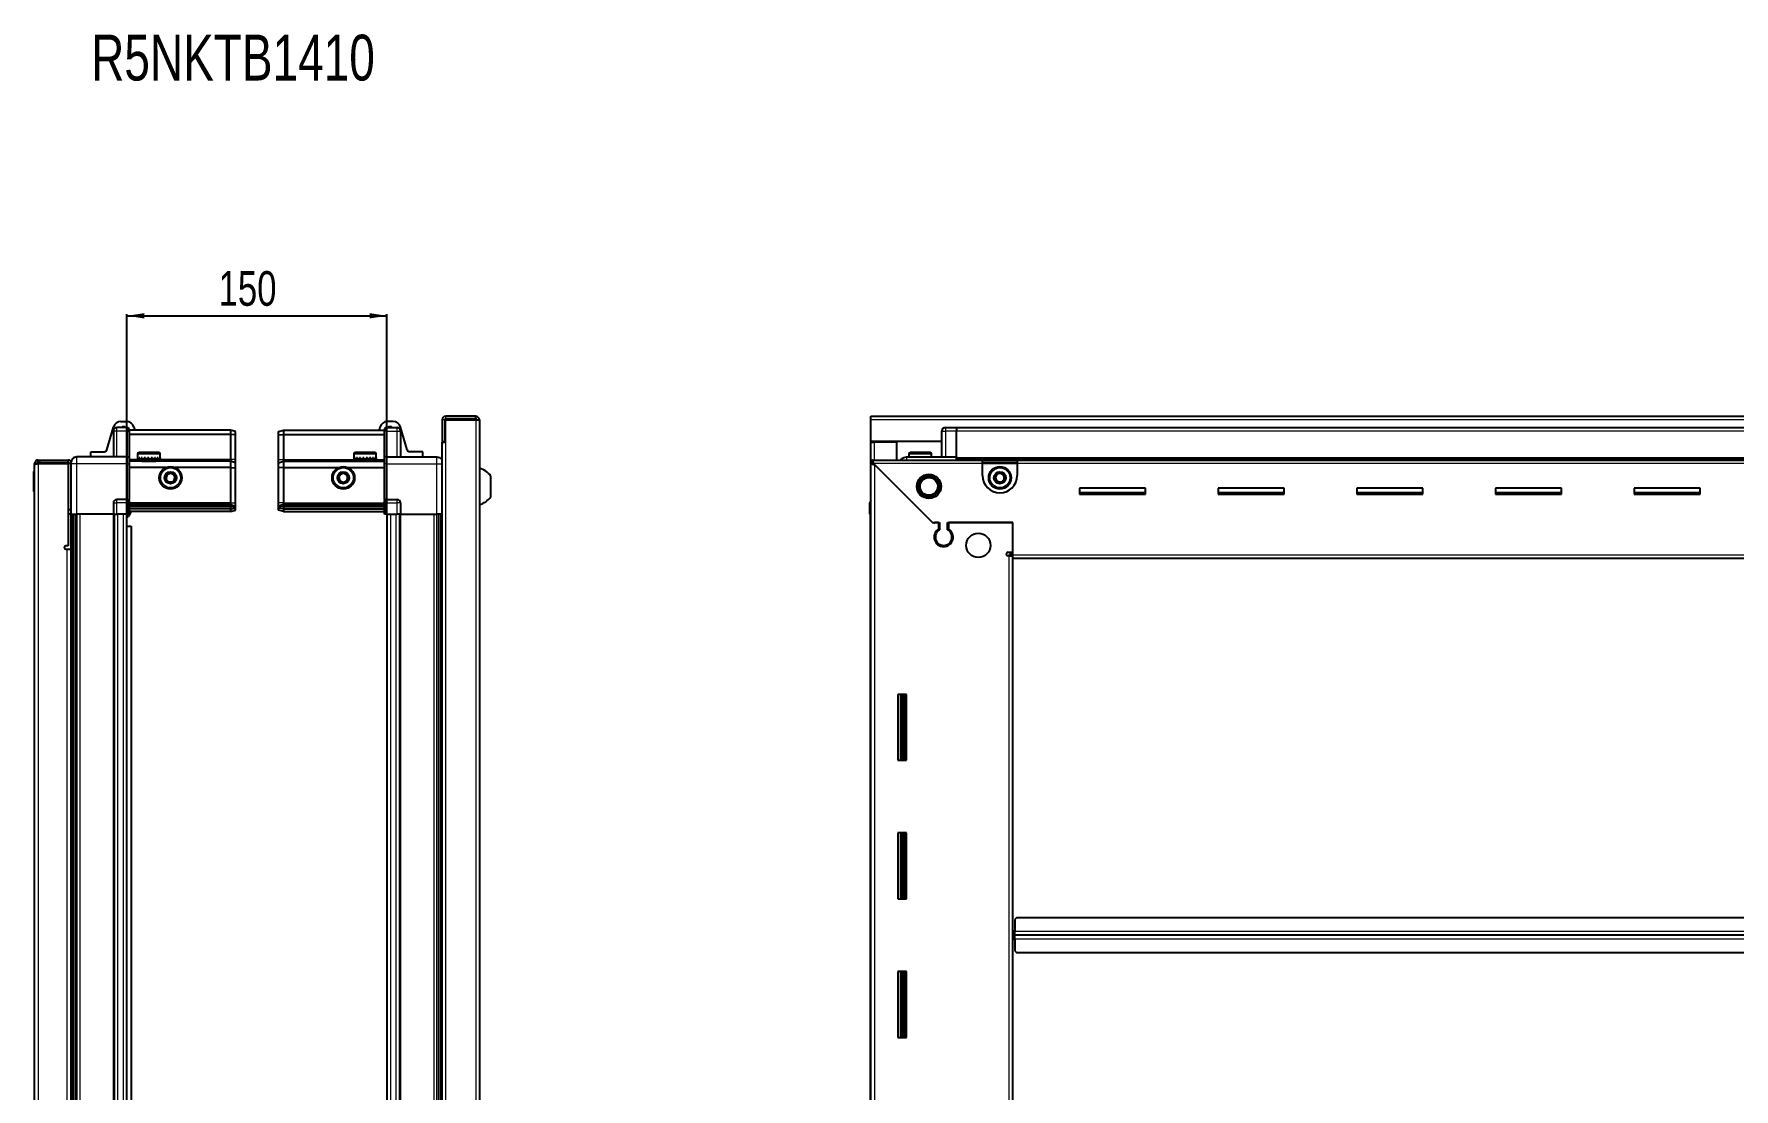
# Model space of a CAD drawing. Header units: millimetres. Extents: x 1219 to 4961, y 106 to 1896.
# Drawn here: x 3003 to 3984, y 1288 to 1896 of the extents above; entities that cross this region are included whole.
import ezdxf

# ---------------------------------------------------------------- set-up
doc = ezdxf.new("R2010")
doc.units = ezdxf.units.MM
doc.layers.add('FORMAT', color=7, linetype='Continuous')
doc.styles.add('SLDTEXTSTYLE0', font='TXT', dxfattribs={"width": 0.75})
doc.dimstyles.new('SLDDIMSTYLE0', dxfattribs={"dimtxt": 20, "dimasz": 10, "dimexe": 0, "dimexo": 0.0625, "dimgap": 5, "dimtad": 2, "dimdec": 1, "dimrnd": 1e-09, "dimzin": 12, "dimdsep": 46, "dimtxsty": 'SLDTEXTSTYLE0', "dimsah": 1, "dimcen": 0.09, "dimadec": 0, "dimazin": 3, "dimtfac": 1, "dimtofl": 0, "dimtmove": 0, "dimatfit": 3, "dimfxl": 0, "dimfrac": 2, "dimtolj": 1, "dimtzin": 12, "dimarcsym": 0})

# ---------------------------------------------------------------- blocks, each defined once
blk = doc.blocks.new('_D_6')
at = {"layer": 'FORMAT'}
for p, q in [((3056.46, 1619.33), (3056.46, 1734.82)), ((3056.46, 1733.82), (3206.46, 1733.82)), ((3206.46, 1619.33), (3206.46, 1734.82))]:
    blk.add_line(p, q, dxfattribs=at)
for points in [[(3056.46, 1733.82), (3066.46, 1732.28), (3066.46, 1735.36)], [(3206.46, 1733.82), (3196.46, 1735.36), (3196.46, 1732.28)]]:
    blk.add_solid(points, dxfattribs=at)
at = {"layer": 'FORMAT', "insert": (3109.29, 1759.6), "char_height": 20, "attachment_point": 1, "style": 'SLDTEXTSTYLE0'}
blk.add_mtext('150', dxfattribs=at)

msp = doc.modelspace()

# ---------------------------------------------------------------- linework, layer by layer
at = {"color": 7, "linetype": 'Continuous', "lineweight": 25}
for p, q in [((3044.83, 1656.41), (3048.6, 1669.56)), ((3056.61, 1669.32), (3050.61, 1669.32)), ((3052.93, 1672.82), (3056.15, 1672.82)), ((3056.61, 1669.32), (3056.95, 1669.32)), ((3056.61, 1669.32), (3056.61, 1667.32)), ((3057.81, 1668.82), (3056.95, 1669.32)), ((3057.81, 1667.32), (3057.81, 1668.82)), ((3116.11, 1667.82), (3057.81, 1667.82)), ((3060.48, 1669.56), (3060.98, 1667.82)), ((3116.11, 1667.82), (3116.11, 1665.32)), ((3119.11, 1667.02), (3116.11, 1667.82)), ((3143.81, 1667.02), (3146.81, 1667.82)), ((3146.81, 1667.82), (3146.81, 1665.32)), ((3146.81, 1667.82), (3205.11, 1667.82)), ((3202.44, 1669.56), (3201.95, 1667.82)), ((3205.98, 1669.32), (3205.11, 1668.82)), ((3205.11, 1668.82), (3205.11, 1667.32)), ((3206.31, 1669.32), (3205.98, 1669.32)), ((3206.31, 1667.32), (3206.31, 1669.32)), ((3206.31, 1669.32), (3212.31, 1669.32)), ((3210, 1672.82), (3206.77, 1672.82)), ((3218.09, 1656.41), (3214.32, 1669.56)), ((3238.31, 1673.72), (3238.31, 1661.32)), ((3239.81, 1673.72), (3239.81, 1661.32)), ((3240.31, 1660.82), (3240.31, 1673.72)), ((3240.31, 1673.72), (3257.71, 1673.72)), ((3257.71, 1675.82), (3240.41, 1675.82)), ((3257.71, 1674.32), (3240.41, 1674.32)), ((3257.71, 1674.32), (3257.71, 1675.82)), ((3257.71, 1673.72), (3259.81, 1673.72)), ((3259.81, 1673.72), (3259.81, 678.92)), ((3485.71, 1673.72), (3485.71, 1675.82)), ((3485.71, 1675.82), (4884.71, 1675.82)), ((3485.71, 1661.32), (3485.71, 1673.72)), ((3527.39, 1668.82), (3527.39, 1668.82)), ((3528.71, 1669.32), (3535.21, 1669.32)), ((3528.71, 1669.32), (3535.21, 1669.32)), ((3535.21, 1669.32), (3535.21, 1669.32)), ((3535.21, 1669.32), (3535.21, 1669.32)), ((3535.21, 1669.32), (3535.21, 1667.32)), ((4175.21, 1669.17), (3535.21, 1669.17)), ((3048.61, 1667.32), (3048.61, 1652.32)), ((3056.61, 1652.52), (3056.61, 1667.32)), ((3056.61, 1652.52), (3056.61, 1667.32)), ((3057.81, 1667.32), (3057.81, 1652.52)), ((3116.11, 1665.32), (3057.81, 1665.32)), ((3116.11, 1665.32), (3116.11, 1650.82)), ((3119.11, 1665.17), (3116.11, 1665.32)), ((3119.11, 1665.17), (3119.11, 1667.02)), ((3119.11, 1650.82), (3119.11, 1665.17)), ((3143.81, 1665.17), (3143.81, 1667.02)), ((3143.81, 1665.17), (3146.81, 1665.32)), ((3143.81, 1650.82), (3143.81, 1665.17)), ((3146.81, 1665.32), (3146.81, 1650.82)), ((3146.81, 1665.32), (3205.11, 1665.32)), ((3205.11, 1652.52), (3205.11, 1667.32)), ((3206.31, 1667.32), (3206.31, 1652.52)), ((3214.31, 1667.32), (3214.31, 1652.32)), ((3238.21, 1660.82), (3238.21, 691.82)), ((3238.21, 1660.82), (3240.31, 1660.82)), ((3238.31, 1661.32), (3239.81, 1661.32)), ((3526.71, 1661.32), (3485.71, 1661.32)), ((3485.71, 1660.82), (3485.71, 1661.32)), ((3485.71, 1660.82), (3487.81, 1660.82)), ((3485.71, 1650.57), (3485.71, 1660.82)), ((3487.21, 1660.82), (3487.21, 1661.32)), ((3500.71, 1660.82), (3487.81, 1660.82)), ((3500.71, 1650.57), (3500.71, 1660.82)), ((3526.71, 1652.32), (3526.71, 1667.32)), ((3535.21, 1652.32), (3535.21, 1667.32)), ((3004.61, 1648.47), (3003.11, 1648.47)), ((3003.11, 1647.97), (3003.11, 1648.47)), ((3005.21, 1649.07), (3005.21, 1650.57)), ((3005.21, 1650.57), (3006.11, 1650.57)), ((3005.21, 1649.07), (3006.11, 1649.07)), ((3005.21, 1648.57), (3022.61, 1648.57)), ((3006.11, 1650.57), (3022.61, 1650.57)), ((3006.11, 1649.07), (3006.11, 1650.57)), ((3006.11, 1649.07), (3022.61, 1649.07)), ((3022.61, 1649.07), (3022.61, 1650.57)), ((3024.11, 1648.57), (3022.61, 1648.57)), ((3022.61, 1648.57), (3022.61, 1601.07)), ((3024.11, 1648.32), (3024.11, 1619.32)), ((3056.61, 1652.32), (3027.61, 1652.32)), ((3035.66, 1652.32), (3035.66, 1655.32)), ((3035.66, 1655.32), (3043.39, 1655.32)), ((3056.61, 1652.32), (3056.61, 1652.52)), ((3056.61, 1652.32), (3057.81, 1652.32)), ((3056.61, 1648.32), (3056.61, 1652.32)), ((3056.61, 1628.02), (3056.61, 1648.32)), ((3057.81, 1652.52), (3057.81, 1652.32)), ((3057.81, 1652.32), (3057.81, 1648.32)), ((3116.11, 1649.82), (3057.81, 1649.82)), ((3057.81, 1648.32), (3057.81, 1628.02)), ((3062.61, 1654.22), (3062.61, 1651.82)), ((3062.61, 1651.82), (3062.61, 1651.32)), ((3062.61, 1651.32), (3062.75, 1651.32)), ((3062.94, 1651.82), (3062.75, 1651.82)), ((3062.75, 1651.82), (3062.75, 1651.32)), ((3062.75, 1651.32), (3062.94, 1651.32)), ((3062.94, 1651.82), (3062.94, 1651.32)), ((3062.94, 1651.32), (3063.46, 1651.32)), ((3063.41, 1655.02), (3070.58, 1655.02)), ((3063.86, 1651.82), (3063.46, 1651.82)), ((3063.46, 1651.82), (3063.46, 1651.32)), ((3063.46, 1651.32), (3063.86, 1651.32)), ((3063.86, 1651.82), (3063.86, 1651.32)), ((3063.86, 1651.32), (3064.73, 1651.32)), ((3064.71, 1651.32), (3064.71, 1651.22)), ((3064.71, 1651.22), (3073.51, 1651.22)), ((3065.31, 1651.82), (3064.73, 1651.82)), ((3064.73, 1651.82), (3064.73, 1651.32)), ((3064.73, 1651.32), (3065.31, 1651.32)), ((3065.11, 1650.82), (3065.8, 1650.34)), ((3065.11, 1650.82), (3070.14, 1650.82)), ((3065.8, 1650.34), (3065.11, 1649.86)), ((3065.11, 1649.86), (3065.11, 1649.82)), ((3065.11, 1649.86), (3070.14, 1649.86)), ((3065.31, 1651.82), (3065.31, 1651.32)), ((3065.31, 1651.32), (3066.43, 1651.32)), ((3065.8, 1650.34), (3069.96, 1650.34)), ((3067.12, 1651.82), (3066.43, 1651.82)), ((3066.43, 1651.82), (3066.43, 1651.32)), ((3066.43, 1651.32), (3067.12, 1651.32)), ((3067.12, 1651.82), (3067.12, 1651.32)), ((3067.12, 1651.32), (3068.39, 1651.32)), ((3069.13, 1651.82), (3068.39, 1651.82)), ((3068.39, 1651.82), (3068.39, 1651.32)), ((3068.39, 1651.32), (3068.63, 1651.32)), ((3068.63, 1651.82), (3068.63, 1651.32)), ((3069.12, 1651.82), (3069.12, 1651.32)), ((3069.12, 1651.32), (3069.13, 1651.32)), ((3069.13, 1651.82), (3069.13, 1651.32)), ((3069.13, 1651.32), (3070.43, 1651.32)), ((3069.96, 1650.34), (3072.42, 1650.34)), ((3070.14, 1650.82), (3073.11, 1650.82)), ((3070.14, 1649.86), (3073.11, 1649.86)), ((3071.14, 1651.82), (3070.43, 1651.82)), ((3070.43, 1651.82), (3070.43, 1651.32)), ((3070.48, 1651.82), (3070.48, 1651.32)), ((3070.48, 1651.32), (3071.14, 1651.32)), ((3070.58, 1655.02), (3074.81, 1655.02)), ((3071.14, 1651.82), (3071.14, 1651.32)), ((3071.14, 1651.32), (3072.33, 1651.32)), ((3072.95, 1651.82), (3072.33, 1651.82)), ((3072.33, 1651.82), (3072.33, 1651.32)), ((3072.33, 1651.32), (3072.95, 1651.32)), ((3072.42, 1650.34), (3073.11, 1650.82)), ((3073.11, 1649.86), (3072.42, 1650.34)), ((3072.95, 1651.82), (3072.95, 1651.32)), ((3072.95, 1651.32), (3073.92, 1651.32)), ((3073.11, 1649.82), (3073.11, 1649.86)), ((3073.51, 1651.22), (3073.51, 1651.32)), ((3074.38, 1651.82), (3073.92, 1651.82)), ((3073.92, 1651.82), (3073.92, 1651.32)), ((3073.92, 1651.32), (3074.38, 1651.32)), ((3074.38, 1651.82), (3074.38, 1651.32)), ((3074.38, 1651.32), (3075.03, 1651.32)), ((3075.3, 1651.82), (3075.03, 1651.82)), ((3075.03, 1651.82), (3075.03, 1651.32)), ((3075.03, 1651.32), (3075.3, 1651.32)), ((3075.3, 1651.82), (3075.3, 1651.32)), ((3075.3, 1651.32), (3075.57, 1651.32)), ((3075.61, 1651.82), (3075.57, 1651.82)), ((3075.57, 1651.82), (3075.57, 1651.32)), ((3075.57, 1651.32), (3075.61, 1651.32)), ((3075.61, 1651.82), (3075.61, 1654.22)), ((3075.61, 1651.82), (3075.61, 1651.32)), ((3116.11, 1650.82), (3116.11, 1649.82)), ((3116.11, 1649.82), (3116.11, 1646.32)), ((3119.11, 1649.02), (3116.11, 1649.82)), ((3119.11, 1649.02), (3119.11, 1650.82)), ((3119.11, 1645.99), (3119.11, 1649.02)), ((3143.81, 1649.02), (3143.81, 1650.82)), ((3143.81, 1649.02), (3146.81, 1649.82)), ((3143.81, 1645.99), (3143.81, 1649.02)), ((3146.81, 1650.82), (3146.81, 1649.82)), ((3146.81, 1649.82), (3146.81, 1646.32)), ((3146.81, 1649.82), (3205.11, 1649.82)), ((3187.31, 1654.22), (3187.31, 1651.32)), ((3187.31, 1651.32), (3187.35, 1651.32)), ((3187.47, 1651.82), (3187.35, 1651.82)), ((3187.35, 1651.82), (3187.35, 1651.32)), ((3187.35, 1651.32), (3187.47, 1651.32)), ((3187.47, 1651.82), (3187.47, 1651.32)), ((3187.47, 1651.32), (3187.88, 1651.32)), ((3188.22, 1651.82), (3187.88, 1651.82)), ((3187.88, 1651.82), (3187.88, 1651.32)), ((3187.88, 1651.32), (3188.22, 1651.32)), ((3188.11, 1655.02), (3199.51, 1655.02)), ((3188.22, 1651.82), (3188.22, 1651.32)), ((3188.22, 1651.32), (3188.99, 1651.32)), ((3189.52, 1651.82), (3188.99, 1651.82)), ((3188.99, 1651.82), (3188.99, 1651.32)), ((3188.99, 1651.32), (3189.52, 1651.32)), ((3189.41, 1651.32), (3189.41, 1651.22)), ((3189.41, 1651.22), (3198.21, 1651.22)), ((3189.52, 1651.82), (3189.52, 1651.32)), ((3189.52, 1651.32), (3190.57, 1651.32)), ((3189.81, 1650.82), (3190.5, 1650.34)), ((3189.81, 1650.82), (3197.81, 1650.82)), ((3190.5, 1650.34), (3189.81, 1649.86)), ((3189.81, 1649.86), (3189.81, 1649.82)), ((3189.81, 1649.86), (3197.81, 1649.86)), ((3190.5, 1650.34), (3197.12, 1650.34)), ((3191.23, 1651.82), (3190.57, 1651.82)), ((3190.57, 1651.82), (3190.57, 1651.32)), ((3190.57, 1651.32), (3191.23, 1651.32)), ((3191.23, 1651.82), (3191.23, 1651.32)), ((3191.23, 1651.32), (3192.47, 1651.32)), ((3193.2, 1651.82), (3192.47, 1651.82)), ((3192.47, 1651.82), (3192.47, 1651.32)), ((3192.47, 1651.32), (3192.91, 1651.32)), ((3192.91, 1651.82), (3192.91, 1651.32)), ((3193.2, 1651.82), (3193.2, 1651.32)), ((3193.2, 1651.32), (3194.5, 1651.32)), ((3195.23, 1651.82), (3194.5, 1651.82)), ((3194.5, 1651.82), (3194.5, 1651.32)), ((3194.77, 1651.82), (3194.77, 1651.32)), ((3194.77, 1651.32), (3195.23, 1651.32)), ((3195.23, 1651.82), (3195.23, 1651.32)), ((3195.23, 1651.32), (3196.47, 1651.32)), ((3197.12, 1651.82), (3196.47, 1651.82)), ((3196.47, 1651.82), (3196.47, 1651.32)), ((3196.47, 1651.32), (3197.12, 1651.32)), ((3197.12, 1651.82), (3197.12, 1651.32)), ((3197.12, 1651.32), (3198.17, 1651.32)), ((3197.12, 1650.34), (3197.81, 1650.82)), ((3197.81, 1649.86), (3197.12, 1650.34)), ((3197.81, 1649.82), (3197.81, 1649.86)), ((3198.69, 1651.82), (3198.17, 1651.82)), ((3198.17, 1651.82), (3198.17, 1651.32)), ((3198.17, 1651.32), (3198.69, 1651.32)), ((3198.21, 1651.22), (3198.21, 1651.32)), ((3198.69, 1651.82), (3198.69, 1651.32)), ((3198.69, 1651.32), (3199.45, 1651.32)), ((3199.78, 1651.82), (3199.45, 1651.82)), ((3199.45, 1651.82), (3199.45, 1651.32)), ((3199.45, 1651.32), (3199.78, 1651.32)), ((3199.78, 1651.82), (3199.78, 1651.32)), ((3199.78, 1651.32), (3200.17, 1651.32)), ((3200.28, 1651.82), (3200.17, 1651.82)), ((3200.17, 1651.82), (3200.17, 1651.32)), ((3200.17, 1651.32), (3200.28, 1651.32)), ((3200.28, 1651.82), (3200.28, 1651.32)), ((3200.28, 1651.32), (3200.31, 1651.32)), ((3200.31, 1651.32), (3200.31, 1654.22)), ((3205.11, 1652.32), (3205.11, 1652.52)), ((3206.31, 1652.32), (3205.11, 1652.32)), ((3205.11, 1648.32), (3205.11, 1652.32)), ((3205.11, 1628.02), (3205.11, 1648.32)), ((3206.31, 1652.52), (3206.31, 1652.32)), ((3206.31, 1652.32), (3206.31, 1648.32)), ((3206.31, 1652.32), (3235.31, 1652.32)), ((3206.31, 1648.32), (3206.31, 1628.02)), ((3227.26, 1655.32), (3219.53, 1655.32)), ((3227.26, 1652.32), (3227.26, 1655.32)), ((3485.71, 1649.07), (3485.71, 1650.57)), ((3485.71, 1650.57), (3486.71, 1650.57)), ((3485.71, 1648.57), (3485.71, 1649.07)), ((3485.71, 1649.07), (3486.71, 1649.07)), ((3485.71, 704.07), (3485.71, 1648.57)), ((3487.21, 1648.57), (3485.71, 1648.57)), ((3486.71, 1650.57), (3550.21, 1650.57)), ((3486.71, 1649.07), (3486.71, 1650.57)), ((3487.31, 1648.47), (3521.21, 1614.57)), ((3506.21, 1652.32), (3535.21, 1652.32)), ((3507.71, 1654.22), (3507.71, 1652.32)), ((3508.51, 1655.02), (3519.91, 1655.02)), ((3520.71, 1652.32), (3520.71, 1654.22)), ((3535.14, 1650.57), (3535.21, 1652.29)), ((3535.21, 1652.32), (3535.21, 1651.82)), ((3535.21, 1651.17), (4835.21, 1651.17)), ((3550.21, 1648.47), (3550.21, 1650.57)), ((3550.21, 1650.57), (3570.21, 1650.57)), ((3550.21, 1649.07), (3570.21, 1649.07)), ((3550.21, 1641.57), (3550.21, 1648.47)), ((3570.21, 1650.57), (4800.21, 1650.57)), ((3570.21, 1650.57), (3570.21, 1648.47)), ((3570.21, 1648.47), (3570.21, 1641.57)), ((3003.11, 1643.96), (3002.81, 1643.96)), ((3002.81, 1632.39), (3002.81, 1643.96)), ((3003.11, 704.67), (3003.11, 1647.97)), ((3079.11, 1646.32), (3057.81, 1646.32)), ((3116.11, 1646.32), (3084.11, 1646.32)), ((3116.11, 1646.32), (3116.11, 1625.82)), ((3116.11, 1646.32), (3119.11, 1645.99)), ((3119.11, 1625.82), (3119.11, 1645.99)), ((3146.81, 1646.32), (3143.81, 1645.99)), ((3143.81, 1625.82), (3143.81, 1645.99)), ((3146.81, 1646.32), (3146.81, 1625.82)), ((3146.81, 1646.32), (3178.81, 1646.32)), ((3183.81, 1646.32), (3205.11, 1646.32)), ((3266.41, 1629.32), (3266.41, 1641.32)), ((3521.91, 1613.87), (3487.81, 1647.97)), ((3002.81, 1632.39), (3003.11, 1632.39)), ((3644.21, 1634.32), (3606.21, 1634.32)), ((3606.21, 1634.32), (3606.21, 1630.82)), ((3644.21, 1631.57), (3606.21, 1631.57)), ((3606.21, 1630.82), (3644.21, 1630.82)), ((3644.21, 1630.82), (3644.21, 1634.32)), ((3724.21, 1634.32), (3686.21, 1634.32)), ((3686.21, 1634.32), (3686.21, 1630.82)), ((3724.21, 1631.57), (3686.21, 1631.57)), ((3686.21, 1630.82), (3724.21, 1630.82)), ((3724.21, 1630.82), (3724.21, 1634.32)), ((3804.21, 1634.32), (3766.21, 1634.32)), ((3766.21, 1634.32), (3766.21, 1630.82)), ((3804.21, 1631.57), (3766.21, 1631.57)), ((3766.21, 1630.82), (3804.21, 1630.82)), ((3804.21, 1630.82), (3804.21, 1634.32)), ((3884.21, 1634.32), (3846.21, 1634.32)), ((3846.21, 1634.32), (3846.21, 1630.82)), ((3884.21, 1631.57), (3846.21, 1631.57)), ((3846.21, 1630.82), (3884.21, 1630.82)), ((3884.21, 1630.82), (3884.21, 1634.32)), ((3964.21, 1634.32), (3926.21, 1634.32)), ((3926.21, 1634.32), (3926.21, 1630.82)), ((3964.21, 1631.57), (3926.21, 1631.57)), ((3926.21, 1630.82), (3964.21, 1630.82)), ((3964.21, 1630.82), (3964.21, 1634.32)), ((3022.61, 1622.07), (3024.11, 1622.07)), ((3024.11, 1619.32), (3022.61, 1619.32)), ((3024.76, 733.32), (3024.76, 1619.32)), ((3026.55, 1619.32), (3026.55, 733.32)), ((3026.59, 1619.32), (3026.59, 733.32)), ((3048.61, 1619.32), (3027.61, 1619.32)), ((3048.61, 1625.82), (3048.61, 1619.32)), ((3048.61, 1619.32), (3050.61, 1619.32)), ((3049.26, 733.32), (3049.26, 1619.32)), ((3056.61, 1627.82), (3050.61, 1627.82)), ((3056.61, 1619.32), (3050.61, 1619.32)), ((3056.46, 733.32), (3056.46, 1619.32)), ((3056.61, 1627.82), (3056.61, 1628.02)), ((3056.61, 1627.82), (3056.61, 1625.82)), ((3056.61, 1627.82), (3057.81, 1627.82)), ((3056.61, 1619.32), (3056.61, 1625.82)), ((3056.61, 1619.32), (3056.61, 1625.82)), ((3056.61, 1619.32), (3056.95, 1619.32)), ((3056.61, 1619.32), (3056.61, 1619.32)), ((3056.95, 1619.32), (3056.95, 1625.82)), ((3057.81, 1619.32), (3056.95, 1619.32)), ((3056.95, 1619.32), (3056.95, 1619.32)), ((3057.81, 1628.02), (3057.81, 1627.82)), ((3057.81, 1627.15), (3057.81, 1627.82)), ((3057.81, 1627.15), (3057.81, 1619.32)), ((3116.11, 1624.82), (3057.81, 1624.82)), ((3116.11, 1623.82), (3057.81, 1623.82)), ((3116.11, 1622.32), (3057.81, 1622.32)), ((3116.11, 1620.82), (3057.81, 1620.82)), ((3116.11, 1625.82), (3116.11, 1624.82)), ((3116.11, 1624.82), (3116.11, 1623.82)), ((3116.11, 1624.82), (3119.11, 1624.02)), ((3116.11, 1623.82), (3116.11, 1622.32)), ((3116.11, 1623.82), (3119.11, 1623.28)), ((3116.11, 1622.32), (3119.11, 1622.78)), ((3116.11, 1622.32), (3116.11, 1620.82)), ((3116.11, 1620.82), (3119.11, 1621.63)), ((3119.11, 1624.02), (3119.11, 1625.82)), ((3119.11, 1623.28), (3119.11, 1624.02)), ((3119.11, 1622.78), (3119.11, 1623.28)), ((3119.11, 1621.63), (3119.11, 1622.78)), ((3143.81, 1624.02), (3143.81, 1625.82)), ((3146.81, 1624.82), (3143.81, 1624.02)), ((3143.81, 1623.28), (3143.81, 1624.02)), ((3146.81, 1623.82), (3143.81, 1623.28)), ((3143.81, 1622.78), (3143.81, 1623.28)), ((3143.81, 1621.63), (3143.81, 1622.78)), ((3146.81, 1622.32), (3143.81, 1622.78)), ((3146.81, 1620.82), (3143.81, 1621.63)), ((3146.81, 1625.82), (3146.81, 1624.82)), ((3146.81, 1624.82), (3146.81, 1623.82)), ((3146.81, 1624.82), (3205.11, 1624.82)), ((3146.81, 1623.82), (3205.11, 1623.82)), ((3146.81, 1623.82), (3146.81, 1622.32)), ((3146.81, 1622.32), (3146.81, 1620.82)), ((3146.81, 1622.32), (3205.11, 1622.32)), ((3146.81, 1620.82), (3205.11, 1620.82)), ((3205.11, 1627.82), (3205.11, 1628.02)), ((3206.31, 1627.82), (3205.11, 1627.82)), ((3205.11, 1627.82), (3205.11, 1627.15)), ((3205.11, 1619.32), (3205.11, 1627.15)), ((3205.98, 1619.32), (3205.11, 1619.32)), ((3205.98, 1625.82), (3205.98, 1619.32)), ((3206.31, 1619.32), (3205.98, 1619.32)), ((3206.31, 1628.02), (3206.31, 1627.82)), ((3206.31, 1625.82), (3206.31, 1627.82)), ((3206.31, 1627.82), (3212.31, 1627.82)), ((3206.31, 1625.82), (3206.31, 1627.82)), ((3206.31, 1625.82), (3206.31, 1619.32)), ((3206.31, 1619.32), (3212.31, 1619.32)), ((3206.46, 1619.32), (3206.46, 733.32)), ((3214.31, 1619.32), (3212.31, 1619.32)), ((3213.66, 1619.32), (3213.66, 733.32)), ((3214.31, 1625.82), (3214.31, 1619.32)), ((3214.31, 1619.32), (3235.31, 1619.32)), ((3236.33, 733.32), (3236.33, 1619.32)), ((3236.37, 733.32), (3236.37, 1619.32)), ((3238.16, 1619.32), (3238.16, 733.32)), ((3485.21, 1625.82), (3485.21, 1619.32)), ((3485.21, 1619.32), (3485.21, 1625.82)), ((3485.21, 1619.32), (3485.21, 1619.32)), ((3485.71, 1619.32), (3485.21, 1619.32)), ((3485.36, 1619.32), (3485.36, 733.32)), ((3056.46, 1612.32), (3058.96, 1612.32)), ((3058.96, 1612.32), (3058.96, 738.82)), ((3521.21, 1614.57), (3525.41, 1614.57)), ((3522.61, 1614.57), (3521.91, 1613.87)), ((3524.71, 1614.57), (3522.61, 1614.57)), ((3524.71, 1614.57), (3524.71, 1610.68)), ((3525.41, 1614.57), (3525.41, 1610.29)), ((3530.01, 1614.57), (3567.71, 1614.57)), ((3530.01, 1610.29), (3530.01, 1614.57)), ((3530.71, 1610.68), (3530.71, 1614.57)), ((3567.71, 1614.57), (3530.71, 1614.57)), ((3567.71, 1595.92), (3567.71, 1614.57)), ((3567.71, 1597.32), (3567.71, 1614.57)), ((3022.61, 1601.07), (3021.26, 1601.07)), ((3021.26, 1599.07), (3022.01, 1599.07)), ((3022.01, 1599.07), (3024.11, 1599.07)), ((3024.11, 1599.07), (3024.11, 753.57)), ((3525.71, 1601.71), (3525.71, 1600.95)), ((3564.86, 1597.32), (3567.71, 1597.32)), ((3565.61, 1595.32), (3564.86, 1595.32)), ((3565.61, 1595.32), (3567.71, 1595.32)), ((3567.71, 1596.32), (3565.71, 1596.32)), ((3565.71, 1596.32), (3565.71, 1595.32)), ((3567.71, 1593.82), (3567.71, 1595.92)), ((4802.71, 1593.82), (3567.71, 1593.82)), ((3567.71, 758.82), (3567.71, 1593.82)), ((3506.21, 1515.32), (3501.21, 1515.32)), ((3501.21, 1515.32), (3501.21, 1477.32)), ((3503.36, 1477.32), (3503.36, 1515.32)), ((3505.16, 1477.32), (3505.16, 1515.32)), ((3505.19, 1477.32), (3505.19, 1515.32)), ((3506.21, 1477.32), (3506.21, 1515.32)), ((3501.21, 1477.32), (3506.21, 1477.32)), ((3506.21, 1435.32), (3501.21, 1435.32)), ((3501.21, 1435.32), (3501.21, 1397.32)), ((3503.36, 1397.32), (3503.36, 1435.32)), ((3505.16, 1397.32), (3505.16, 1435.32)), ((3505.19, 1397.32), (3505.19, 1435.32)), ((3506.21, 1397.32), (3506.21, 1435.32)), ((3501.21, 1397.32), (3506.21, 1397.32)), ((3569.71, 1386.32), (3568.71, 1385.32)), ((3568.71, 1385.32), (3568.71, 1378.42)), ((4800.71, 1386.32), (3569.71, 1386.32)), ((3568.46, 1376.32), (3567.71, 1376.32)), ((3568.71, 1379.17), (3568.46, 1379.17)), ((3568.46, 1379.17), (3568.46, 1376.32)), ((3568.46, 1376.32), (3568.46, 1373.47)), ((3568.46, 1373.47), (3568.71, 1373.47)), ((3568.71, 1376.32), (3568.71, 1378.42)), ((3568.71, 1374.22), (3568.71, 1376.32)), ((4801.71, 1376.32), (3568.71, 1376.32)), ((3568.71, 1374.22), (3568.71, 1367.32)), ((3568.71, 1367.32), (3569.71, 1366.32)), ((3569.71, 1366.32), (4800.71, 1366.32)), ((3506.21, 1355.32), (3501.21, 1355.32)), ((3501.21, 1355.32), (3501.21, 1317.32)), ((3503.36, 1317.32), (3503.36, 1355.32)), ((3505.16, 1317.32), (3505.16, 1355.32)), ((3505.19, 1317.32), (3505.19, 1355.32)), ((3506.21, 1317.32), (3506.21, 1355.32)), ((3501.21, 1317.32), (3506.21, 1317.32))]:
    msp.add_line(p, q, dxfattribs=at)
at = {"color": 8, "linetype": 'Continuous', "lineweight": 18}
for p, q in [((3050.61, 1667.32), (3050.61, 1669.32)), ((3212.31, 1667.32), (3212.31, 1669.32)), ((3239.81, 1673.72), (3238.31, 1673.72)), ((3240.41, 1674.32), (3240.41, 1675.82)), ((3257.71, 1673.72), (3257.71, 678.92)), ((4884.71, 1673.72), (3485.71, 1673.72)), ((3528.71, 1669.32), (3528.71, 1667.32)), ((3050.61, 1667.32), (3048.61, 1667.32)), ((3050.61, 1652.32), (3050.61, 1667.32)), ((3056.61, 1667.32), (3050.61, 1667.32)), ((3056.61, 1667.32), (3057.81, 1667.32)), ((3206.31, 1667.32), (3205.11, 1667.32)), ((3206.31, 1667.32), (3212.31, 1667.32)), ((3212.31, 1652.32), (3212.31, 1667.32)), ((3212.31, 1667.32), (3214.31, 1667.32)), ((3240.31, 1660.82), (3240.31, 691.82)), ((3487.81, 1660.82), (3487.81, 1661.32)), ((3487.81, 1650.57), (3487.81, 1660.82)), ((3526.71, 1667.32), (3528.71, 1667.32)), ((3528.71, 1667.32), (3528.71, 1652.32)), ((3535.21, 1667.32), (3528.71, 1667.32)), ((4175.21, 1667.17), (3535.21, 1667.17)), ((3005.21, 1648.57), (3005.21, 704.07)), ((3027.61, 1619.32), (3027.61, 1648.32)), ((3056.61, 1648.32), (3027.61, 1648.32)), ((3056.61, 1652.52), (3057.81, 1652.52)), ((3056.61, 1648.32), (3057.81, 1648.32)), ((3065.11, 1650.82), (3057.81, 1650.82)), ((3062.61, 1654.22), (3070.78, 1654.22)), ((3070.78, 1654.22), (3075.61, 1654.22)), ((3116.11, 1650.82), (3073.11, 1650.82)), ((3119.11, 1650.82), (3116.11, 1650.82)), ((3143.81, 1650.82), (3146.81, 1650.82)), ((3146.81, 1650.82), (3189.81, 1650.82)), ((3187.31, 1654.22), (3200.31, 1654.22)), ((3197.81, 1650.82), (3205.11, 1650.82)), ((3205.11, 1652.52), (3206.31, 1652.52)), ((3206.31, 1648.32), (3205.11, 1648.32)), ((3206.31, 1648.32), (3235.31, 1648.32)), ((3235.31, 1619.32), (3235.31, 1648.32)), ((3550.21, 1648.47), (3487.31, 1648.47)), ((3507.71, 1654.22), (3520.71, 1654.22)), ((4175.21, 1651.82), (3535.21, 1651.82)), ((4835.21, 1650.59), (3535.21, 1650.59)), ((3550.21, 1648.47), (3570.21, 1648.47)), ((4800.21, 1648.47), (3570.21, 1648.47)), ((3487.81, 1647.97), (3487.81, 704.67)), ((3024.11, 1599.07), (3024.11, 1619.32)), ((3025.35, 1619.32), (3025.35, 733.32)), ((3027.79, 733.32), (3027.79, 1619.32)), ((3029.21, 1619.32), (3029.21, 733.32)), ((3048.61, 1625.82), (3050.61, 1625.82)), ((3048.61, 733.32), (3048.61, 1619.32)), ((3050.61, 1625.82), (3050.61, 1627.82)), ((3050.61, 1619.32), (3050.61, 1625.82)), ((3056.61, 1625.82), (3050.61, 1625.82)), ((3051.26, 733.32), (3051.26, 1619.32)), ((3054.46, 733.32), (3054.46, 1619.32)), ((3056.61, 1628.02), (3057.81, 1628.02)), ((3056.61, 1625.82), (3056.95, 1625.82)), ((3056.61, 1619.32), (3056.95, 1619.32)), ((3116.11, 1625.82), (3057.81, 1625.82)), ((3116.11, 1625.82), (3119.11, 1625.82)), ((3146.81, 1625.82), (3143.81, 1625.82)), ((3146.81, 1625.82), (3205.11, 1625.82)), ((3205.11, 1628.02), (3206.31, 1628.02)), ((3206.31, 1625.82), (3205.98, 1625.82)), ((3206.31, 1625.82), (3212.31, 1625.82)), ((3208.46, 1619.32), (3208.46, 733.32)), ((3211.66, 1619.32), (3211.66, 733.32)), ((3212.31, 1625.82), (3212.31, 1627.82)), ((3212.31, 1619.32), (3212.31, 1625.82)), ((3214.31, 1625.82), (3212.31, 1625.82)), ((3214.31, 1619.32), (3214.31, 733.32)), ((3233.71, 733.32), (3233.71, 1619.32)), ((3235.13, 1619.32), (3235.13, 733.32)), ((3237.58, 733.32), (3237.58, 1619.32)), ((3485.71, 1625.82), (3485.21, 1625.82)), ((3022.01, 753.57), (3022.01, 1599.07)), ((3565.61, 757.32), (3565.61, 1595.32)), ((3567.71, 1595.92), (4802.71, 1595.92)), ((3502.71, 1515.32), (3502.71, 1477.32)), ((3503.95, 1515.32), (3503.95, 1477.32)), ((3502.71, 1435.32), (3502.71, 1397.32)), ((3503.95, 1435.32), (3503.95, 1397.32)), ((4801.71, 1378.42), (3568.71, 1378.42)), ((3568.71, 1374.22), (4801.71, 1374.22)), ((3502.71, 1355.32), (3502.71, 1317.32)), ((3503.95, 1355.32), (3503.95, 1317.32))]:
    msp.add_line(p, q, dxfattribs=at)
at = {"color": 7, "linetype": 'Continuous', "lineweight": 25}
for centre, radius in [((3081.61, 1640.32), 6.5), ((3081.61, 1640.32), 3.46), ((3181.31, 1640.32), 6.5), ((3181.31, 1640.32), 3.46), ((3519.21, 1635.32), 7), ((3519.21, 1635.32), 6.02), ((3519.21, 1635.32), 5.1), ((3560.21, 1640.32), 6.5), ((3560.21, 1640.32), 3.46), ((3547.71, 1601.32), 7)]:
    msp.add_circle(centre, radius, dxfattribs=at)
at = {"color": 8, "linetype": 'Continuous', "lineweight": 18}
for centre in [(3081.61, 1640.32), (3181.31, 1640.32), (3560.21, 1640.32)]:
    msp.add_circle(centre, 5.7, dxfattribs=at)
at = {"color": 7, "linetype": 'Continuous', "lineweight": 25}
for centre, radius, start, end in [((3052.93, 1668.32), 4.5, 90, 164), ((3050.61, 1667.32), 2, 90, 180), ((3054.56, 1667.92), 1.9, 47.4631, 132.5369), ((3056.15, 1668.32), 4.5, 16, 90), ((3206.77, 1668.32), 4.5, 90, 164), ((3208.36, 1667.92), 1.9, 47.4631, 132.5369), ((3210, 1668.32), 4.5, 16, 90), ((3212.31, 1667.32), 2, 0, 90), ((3240.41, 1673.72), 2.1, 90, 180), ((3240.41, 1673.72), 0.6, 90, 180), ((3257.71, 1673.72), 2.1, 0, 90), ((3257.71, 1673.72), 0.6, 0, 90), ((3528.71, 1667.32), 2, 90, 180), ((3528.71, 1667.32), 2, 90, 131.40962), ((3005.11, 1648.07), 0.5, 90, 117.52901), ((3022.51, 1648.47), 0.6, 9.59407, 90), ((3022.51, 1648.47), 2.1, 32.2369, 87.2706), ((3043.39, 1656.82), 1.5, 270, 344), ((3063.41, 1654.22), 0.8, 90, 180), ((3064.71, 1650.82), 0.4, 0, 90), ((3073.51, 1650.82), 0.4, 90, 180), ((3074.81, 1654.22), 0.8, 0, 90), ((3188.11, 1654.22), 0.8, 90, 180), ((3189.41, 1650.82), 0.4, 0, 90), ((3198.21, 1650.82), 0.4, 90, 180), ((3199.51, 1654.22), 0.8, 0, 90), ((3219.53, 1656.82), 1.5, 196, 270), ((3508.51, 1654.22), 0.8, 90, 180), ((3519.91, 1654.22), 0.8, 0, 90), ((3526.51, 1652.52), 0.2, 270, 0), ((3081.61, 1640.32), 2.5, 161.00659, 221.00659), ((3081.61, 1640.32), 2.5, 101.00659, 161.00659), ((3081.61, 1640.32), 2.5, 221.00659, 281.00659), ((3081.61, 1640.32), 2.5, 41.00659, 101.00659), ((3081.61, 1640.32), 2.5, 281.00659, 341.00659), ((3081.61, 1640.32), 2.5, 341.00659, 41.00659), ((3181.31, 1640.32), 2.5, 120.74103, 180.74103), ((3181.31, 1640.32), 2.5, 180.74103, 240.74103), ((3181.31, 1640.32), 2.5, 60.74103, 120.74103), ((3181.31, 1640.32), 2.5, 0.74103, 60.74103), ((3181.31, 1640.32), 2.5, 300.74103, 0.74103), ((3256.79, 1634.3), 11.91, 36.1266, 75.29965), ((3560.21, 1641.57), 10, 180, 270), ((3560.21, 1640.32), 2.5, 134.01559, 194.01559), ((3560.21, 1640.32), 2.5, 194.01559, 254.01559), ((3560.21, 1640.32), 2.5, 74.01559, 134.01559), ((3560.21, 1640.32), 2.5, 254.01559, 314.01559), ((3560.21, 1641.57), 10, 270, 0), ((3560.21, 1640.32), 2.5, 14.01559, 74.01559), ((3560.21, 1640.32), 2.5, 314.01559, 14.01559), ((3181.31, 1640.32), 2.5, 240.74103, 300.74103), ((3256.79, 1636.35), 11.91, 284.70035, 323.8734), ((3050.61, 1625.82), 2, 90, 180), ((3053.96, 1621.97), 5, 300, 346.70293), ((3212.31, 1625.82), 2, 0, 90), ((3487.21, 1625.82), 2, 138.57492, 180), ((3487.21, 1625.82), 2, 138.59038, 180), ((3527.71, 1606.07), 5.5, 123.05573, 56.94427), ((3527.71, 1606.07), 4.8, 118.63099, 61.36901), ((3021.26, 1600.07), 1, 90, 270), ((3564.86, 1596.32), 1, 90, 270)]:
    msp.add_arc(centre, radius, start, end, dxfattribs=at)
for centre, start_param, end_param in [((3060.41, 1625.82), 2.418858, 3.141593), ((3202.51, 1625.82), 0, 0.722734)]:
    msp.add_ellipse(centre, major_axis=(3.46, 0), ratio=0.57735, start_param=start_param, end_param=end_param, dxfattribs=at)
for points, knots in [([(3005.21, 1650.57), (3004.96, 1650.55), (3004.46, 1650.49), (3003.82, 1650.1), (3003.36, 1649.54), (3003.14, 1648.96), (3003.12, 1648.6), (3003.11, 1648.47)], [0, 0, 0, 0, 0.2302553, 0.4485219, 0.6667858, 0.8850496, 1, 1, 1, 1]), ([(3003.11, 1647.97), (3003.14, 1648.02), (3003.19, 1648.11), (3003.58, 1648.24), (3004.14, 1648.37), (3004.72, 1648.48), (3005.09, 1648.55), (3005.21, 1648.57)], [0, 0, 0, 0, 0.230255, 0.448522, 0.666786, 0.88505, 1, 1, 1, 1]), ([(3027.61, 1652.32), (3027.17, 1652.28), (3026.49, 1652.2), (3025.68, 1651.77), (3025.12, 1651.32), (3024.67, 1650.76), (3024.23, 1649.94), (3024.16, 1649.26), (3024.11, 1648.82)], [0, 0, 0, 0, 0.239457, 0.368361, 0.5, 0.631639, 0.760543, 1, 1, 1, 1]), ([(3024.11, 1648.82), (3024.11, 1648.82), (3024.11, 1648.8), (3024.11, 1648.69), (3024.11, 1648.52), (3024.11, 1648.39), (3024.11, 1648.32)], [0, 0, 0, 0, 0.249394, 0.500333, 0.750167, 1, 1, 1, 1]), ([(3235.31, 1652.32), (3235.75, 1652.28), (3236.43, 1652.21), (3237.24, 1651.77), (3237.8, 1651.33), (3238.08, 1650.96), (3238.21, 1650.77)], [0, 0, 0, 0, 0.384298, 0.591173, 0.802437, 1, 1, 1, 1]), ([(3485.71, 1648.57), (3485.74, 1648.53), (3485.79, 1648.44), (3486.19, 1648.3), (3486.74, 1648.17), (3487.32, 1648.06), (3487.69, 1648), (3487.81, 1647.97)], [0, 0, 0, 0, 0.230255, 0.448522, 0.666786, 0.88505, 1, 1, 1, 1]), ([(3487.31, 1648.47), (3487.27, 1648.73), (3487.18, 1649.22), (3487.04, 1649.86), (3486.91, 1650.33), (3486.8, 1650.55), (3486.74, 1650.57), (3486.71, 1650.57)], [0, 0, 0, 0, 0.230255, 0.448522, 0.666786, 0.88505, 1, 1, 1, 1]), ([(3503, 1650.57), (3503.12, 1650.77), (3503.51, 1651.42), (3504.66, 1652.13), (3505.7, 1652.26), (3506.21, 1652.32)], [0, 0, 0, 0, 0.1822499, 0.5911249, 1, 1, 1, 1]), ([(3535.21, 1652.32), (3535.21, 1652.29), (3535.21, 1652.21), (3535.21, 1651.59), (3535.21, 1651.01), (3535.21, 1650.62), (3535.21, 1650.59)], [0, 0, 0, 0, 0.324279, 0.648558, 0.972836, 1, 1, 1, 1]), ([(3078.78, 1639.77), (3078.95, 1640.26), (3079.26, 1641.17), (3079.57, 1642.08), (3079.72, 1642.5)], [0, 0, 0, 0, 0.534686, 1, 1, 1, 1]), ([(3080.67, 1637.59), (3080.45, 1637.85), (3079.91, 1638.48), (3079.25, 1639.23), (3078.86, 1639.68), (3078.78, 1639.77)], [0, 0, 0, 0, 0.362901, 0.866875, 1, 1, 1, 1]), ([(3079.72, 1642.5), (3080.22, 1642.6), (3081.17, 1642.78), (3082.11, 1642.97), (3082.55, 1643.05)], [0, 0, 0, 0, 0.534686, 1, 1, 1, 1]), ([(3082.55, 1643.05), (3082.63, 1642.96), (3083.03, 1642.51), (3083.68, 1641.76), (3084.22, 1641.13), (3084.44, 1640.87)], [0, 0, 0, 0, 0.133125, 0.637099, 1, 1, 1, 1]), ([(3084.44, 1640.87), (3084.28, 1640.39), (3083.96, 1639.47), (3083.65, 1638.57), (3083.51, 1638.14)], [0, 0, 0, 0, 0.534686, 1, 1, 1, 1]), ([(3178.79, 1641.73), (3179.24, 1642), (3180.06, 1642.49), (3180.89, 1642.98), (3181.27, 1643.21)], [0, 0, 0, 0, 0.534686, 1, 1, 1, 1]), ([(3178.83, 1638.85), (3178.83, 1638.97), (3178.82, 1639.57), (3178.81, 1640.57), (3178.8, 1641.39), (3178.79, 1641.73)], [0, 0, 0, 0, 0.133125, 0.637099, 1, 1, 1, 1]), ([(3181.35, 1637.44), (3180.9, 1637.69), (3180.06, 1638.16), (3179.22, 1638.63), (3178.83, 1638.85)], [0, 0, 0, 0, 0.534686, 1, 1, 1, 1]), ([(3181.27, 1643.21), (3181.72, 1642.96), (3182.57, 1642.49), (3183.4, 1642.02), (3183.79, 1641.8)], [0, 0, 0, 0, 0.534686, 1, 1, 1, 1]), ([(3183.83, 1638.91), (3183.39, 1638.65), (3182.56, 1638.16), (3181.73, 1637.67), (3181.35, 1637.44)], [0, 0, 0, 0, 0.5346859, 1, 1, 1, 1]), ([(3183.79, 1641.8), (3183.8, 1641.45), (3183.81, 1640.63), (3183.82, 1639.64), (3183.83, 1639.04), (3183.83, 1638.91)], [0, 0, 0, 0, 0.362901, 0.866875, 1, 1, 1, 1]), ([(3557.44, 1641.12), (3557.81, 1641.48), (3558.5, 1642.15), (3559.19, 1642.81), (3559.51, 1643.12)], [0, 0, 0, 0, 0.534686, 1, 1, 1, 1]), ([(3558.14, 1638.32), (3558.05, 1638.65), (3557.85, 1639.45), (3557.61, 1640.42), (3557.47, 1641), (3557.44, 1641.12)], [0, 0, 0, 0, 0.3629006, 0.8668753, 1, 1, 1, 1]), ([(3560.91, 1637.52), (3560.42, 1637.66), (3559.49, 1637.93), (3558.57, 1638.19), (3558.14, 1638.32)], [0, 0, 0, 0, 0.534686, 1, 1, 1, 1]), ([(3559.51, 1643.12), (3560.01, 1642.98), (3560.94, 1642.72), (3561.86, 1642.45), (3562.29, 1642.33)], [0, 0, 0, 0, 0.534686, 1, 1, 1, 1]), ([(3562.99, 1639.53), (3562.62, 1639.17), (3561.92, 1638.5), (3561.23, 1637.83), (3560.91, 1637.52)], [0, 0, 0, 0, 0.534686, 1, 1, 1, 1]), ([(3562.29, 1642.33), (3562.32, 1642.21), (3562.46, 1641.63), (3562.71, 1640.66), (3562.91, 1639.86), (3562.99, 1639.53)], [0, 0, 0, 0, 0.133125, 0.637099, 1, 1, 1, 1]), ([(3083.51, 1638.14), (3083, 1638.05), (3082.05, 1637.86), (3081.11, 1637.68), (3080.67, 1637.59)], [0, 0, 0, 0, 0.534686, 1, 1, 1, 1]), ([(3024.11, 1619.32), (3024.15, 1619.32), (3024.23, 1619.32), (3024.83, 1619.32), (3025.72, 1619.32), (3026.7, 1619.32), (3027.35, 1619.32), (3027.61, 1619.32)], [0, 0, 0, 0, 0.214694, 0.429388, 0.644082, 0.858775, 1, 1, 1, 1]), ([(3238.16, 1619.32), (3238.12, 1619.32), (3237.9, 1619.32), (3237.18, 1619.32), (3236.22, 1619.32), (3235.57, 1619.32), (3235.31, 1619.32)], [0, 0, 0, 0, 0.071707, 0.420979, 0.770251, 1, 1, 1, 1])]:
    msp.add_open_spline(points, degree=3, knots=knots, dxfattribs=at)
for points in [[(3005.21, 1649.07), (3005.13, 1649.06), (3004.98, 1649.05), (3004.78, 1648.91), (3004.64, 1648.71), (3004.62, 1648.55), (3004.61, 1648.47)], [(3487.31, 1648.47), (3487.26, 1648.55), (3487.16, 1648.71), (3487.01, 1648.91), (3486.86, 1649.05), (3486.76, 1649.06), (3486.71, 1649.07)], [(3487.21, 1648.57), (3487.22, 1648.52), (3487.24, 1648.42), (3487.38, 1648.27), (3487.58, 1648.12), (3487.73, 1648.02), (3487.81, 1647.97)]]:
    msp.add_open_spline(points, degree=3, dxfattribs=at)
at = {"color": 8, "linetype": 'Continuous', "lineweight": 18}
for points, knots in [([(3027.61, 1648.32), (3027.17, 1648.32), (3026.49, 1648.32), (3025.68, 1648.32), (3025.12, 1648.32), (3024.67, 1648.32), (3024.23, 1648.32), (3024.16, 1648.32), (3024.11, 1648.32)], [0, 0, 0, 0, 0.239457, 0.368361, 0.5, 0.631639, 0.760543, 1, 1, 1, 1]), ([(3235.31, 1648.32), (3235.75, 1648.32), (3236.43, 1648.32), (3237.24, 1648.32), (3237.8, 1648.32), (3238.08, 1648.32), (3238.21, 1648.32)], [0, 0, 0, 0, 0.384298, 0.591173, 0.802437, 1, 1, 1, 1]), ([(3506.21, 1652.32), (3506.21, 1652.28), (3506.21, 1652.2), (3506.21, 1651.77), (3506.21, 1651.31), (3506.21, 1650.9), (3506.21, 1650.63), (3506.21, 1650.57)], [0, 0, 0, 0, 0.359753, 0.553414, 0.751185, 0.948956, 1, 1, 1, 1])]:
    msp.add_open_spline(points, degree=3, knots=knots, dxfattribs=at)
for points in [[(3027.61, 1648.32), (3027.61, 1648.85), (3027.61, 1649.9), (3027.61, 1651.22), (3027.61, 1652.14), (3027.61, 1652.26), (3027.61, 1652.32)], [(3235.31, 1648.32), (3235.31, 1648.85), (3235.31, 1649.9), (3235.31, 1651.22), (3235.31, 1652.14), (3235.31, 1652.26), (3235.31, 1652.32)]]:
    msp.add_open_spline(points, degree=3, dxfattribs=at)

# ---------------------------------------------------------------- texts
at = {"layer": 'FORMAT', "insert": (3035.78, 1896.08), "char_height": 26.458, "attachment_point": 1, "style": 'SLDTEXTSTYLE0'}
msp.add_mtext('R5NKTB1410', dxfattribs=at)

# ---------------------------------------------------------------- dimensions: what is measured, and where the dimension line sits
at = {"layer": 'FORMAT'}
dim = msp.add_linear_dim(base=(3206.46, 1733.82), p1=(3056.46, 1619.32), p2=(3206.46, 1619.32), angle=0, dimstyle='SLDDIMSTYLE0', dxfattribs=at)
dim.commit()
dim.dimension.update_dxf_attribs({"geometry": '_D_6', "text_midpoint": (3131.46, 1733.82), "dimtype": 160})

doc.saveas('drawing.dxf')
